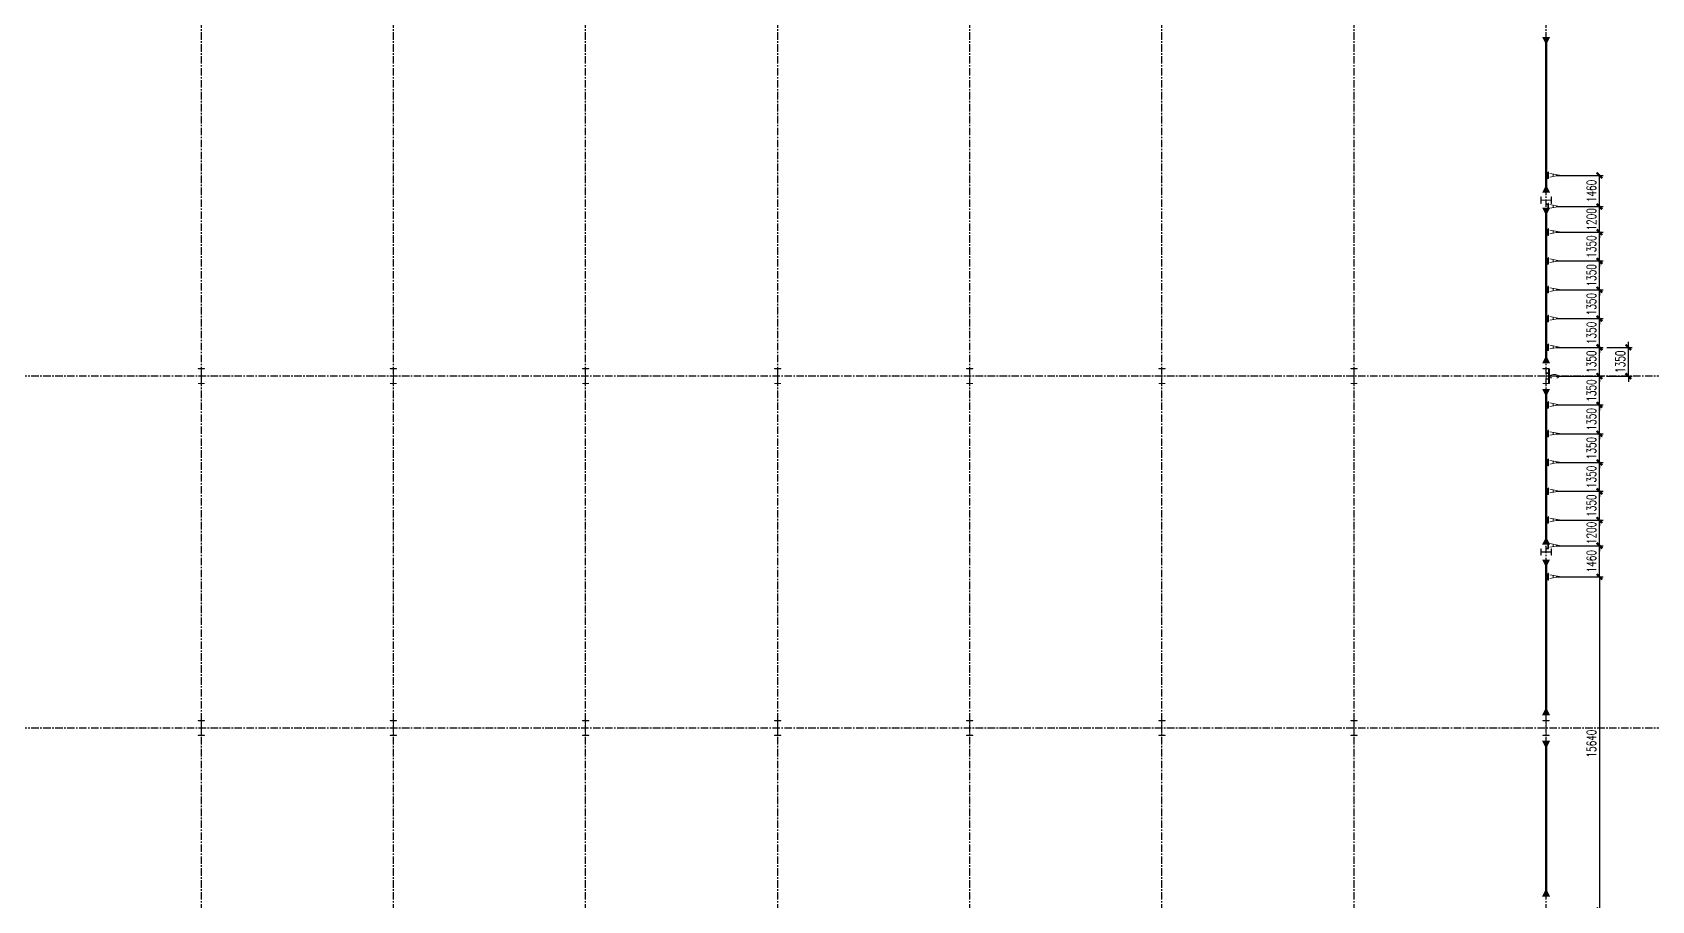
# Model space of a CAD drawing. Extents: x 782294 to 1727252, y -631030 to 17645.
# Drawn here: x 1356794 to 1432652, y -356479 to -315767 of the extents above; entities that cross this region are included whole.
import ezdxf

# ---------------------------------------------------------------- set-up
doc = ezdxf.new("R2010")
doc.units = 0
doc.linetypes.add('__DASH', pattern=[0.35, 0.25, -0.1])
doc.linetypes.add('CENTER', pattern=[2, 1.25, -0.25, 0.25, -0.25])
doc.layers.get('Defpoints').update_dxf_attribs({"color": 210})
for name, color, linetype in [('!ZN1-标注-173', 173, 'Continuous'), ('!ZN3-铝板幕墙-3', 3, 'Continuous'), ('!ZN5-钢材投影-40', 40, 'Continuous'), ('!ZN5-钢材断面-2', 2, 'Continuous'), ('30预埋件', 30, 'Continuous'), ('DIM', 173, 'Continuous'), ('DOTE', 1, 'CENTER')]:
    doc.layers.add(name, color=color, linetype=linetype)
for name, color, linetype, lineweight in [('S-bea', 40, 'Continuous', 0), ('S-col', 2, 'Continuous', 0), ('梁', 4, 'Continuous', 18), ('细线', 11, 'Continuous', 9)]:
    doc.layers.add(name, color=color, linetype=linetype, lineweight=lineweight)
doc.styles.add('DHTEXT-1', font='romans.shx', dxfattribs={"width": 0.7, "bigfont": 'chinese.shx'})
doc.dimstyles.new('ZN175', dxfattribs={"dimscale": 175, "dimtxt": 2.5, "dimasz": 1.5, "dimexe": 1, "dimexo": 2, "dimgap": 0.9, "dimtad": 1, "dimdec": 0, "dimdsep": 46, "dimtxsty": 'DHTEXT-1', "dimblk": 'ARCHTICK', "dimcen": 2.5, "dimclrd": 173, "dimclre": 173, "dimclrt": 7, "dimazin": 2, "dimtfac": 1, "dimtdec": 0, "dimtix": 1, "dimtmove": 2, "dimatfit": 3, "dimfxl": 0, "dimtolj": 1, "dimtzin": 0, "dimarcsym": 0})

# ---------------------------------------------------------------- blocks, each defined once
blk = doc.blocks.new('20250821100646')
at = {"layer": 'DOTE', "ltscale": 280}
for p, q in [((93300, -10067.4), (93300, 92720)), ((102300, -10067.4), (102300, 92720)), ((111300, -10067.4), (111300, 92720)), ((120300, -10067.4), (120300, 92720)), ((129300, -10067.4), (129300, 92720)), ((138300, -10067.4), (138300, 92720)), ((147300, -10067.4), (147300, 92720)), ((156300, -10067.4), (156300, 92720)), ((165204.2, 66000), (-11095.8, 66000)), ((165204.2, 49500), (-11095.8, 49500))]:
    blk.add_line(p, q, dxfattribs=at)
blk = doc.blocks.new('20250902091300')
at = {"layer": '细线', "ltscale": 30}
h = blk.add_hatch(color=8, dxfattribs=at)
h.dxf.hatch_style = 1
h.paths.add_polyline_path([(-131, 109), (-131, 121), (-119, 121)])
h = blk.add_hatch(color=8, dxfattribs=at)
h.dxf.hatch_style = 1
h.paths.add_polyline_path([(-131, 34), (-131, 22), (-119, 22)])
h = blk.add_hatch(color=8, dxfattribs=at)
h.dxf.hatch_style = 1
h.paths.add_polyline_path([(131, 109), (131, 121), (119, 121)])
h = blk.add_hatch(color=8, dxfattribs=at)
h.dxf.hatch_style = 1
h.paths.add_polyline_path([(131, 34), (131, 22), (119, 22)])
at = {"layer": '!ZN5-钢材断面-2'}
for p, q in [((-150, 22), (150, 22)), ((-150, 10), (-150, 22)), ((-150, 10), (150, 10)), ((-131, 121), (-131, 22)), ((-119, 121), (-119, 22)), ((119, 121), (119, 22)), ((131, 121), (131, 22)), ((150, 10), (150, 22))]:
    blk.add_line(p, q, dxfattribs=at)
at = {"ltscale": 30}
for points in [[(-131, 109), (-131, 121), (-119, 121)], [(-131, 34), (-131, 22), (-119, 22)], [(131, 109), (131, 121), (119, 121)], [(131, 34), (131, 22), (119, 22)]]:
    blk.add_lwpolyline(points, close=True, dxfattribs=at)
blk = doc.blocks.new('20250903081440')
at = {"ltscale": 50, "rotation": 180}
blk.add_blockref('20250902091300', (0, 10), dxfattribs=at)
at = {"layer": '30预埋件', "style": 'DHTEXT-1', "text_generation_flag": 6, "width": 0.55}
blk.add_attdef('B', (-105, 65), '', height=450, rotation=180, dxfattribs=at)
blk = doc.blocks.new('20250903112226')
at = {"layer": '!ZN5-钢材投影-40', "ltscale": 0.3}
blk.add_lwpolyline([(-338, 0), (338, 0), (338, -12), (-338, -12)], close=True, dxfattribs=at)
at = {"layer": '!ZN5-钢材断面-2', "linetype": '__DASH', "ltscale": 100}
for points in [[(-144, -12), (-132, -12), (-132, -136), (-144, -136)], [(132, -12), (144, -12), (144, -136), (132, -136)]]:
    blk.add_lwpolyline(points, close=True, dxfattribs=at)
blk = doc.blocks.new('20250903112404')
at = {"ltscale": 500, "rotation": 270}
blk.add_blockref('20250903112226', (0, 0), dxfattribs=at)
at = {"layer": '30预埋件', "style": 'DHTEXT-1', "text_generation_flag": 6, "width": 0.55}
blk.add_attdef('B', (15, 105), '', height=450, rotation=90, dxfattribs=at)
blk = doc.blocks.new('20250903093906')
at = {"ltscale": 1750, "rotation": 270}
for p in [(156415, 75410), (156415, 73950), (156415, 72750), (156415, 71400), (156415, 70050), (156415, 68700), (156415, 67350), (156415, 64650), (156415, 63300), (156415, 61950), (156415, 60600), (156415, 59250), (156415, 58050), (156415, 56590)]:
    blk.add_blockref('20250903081440', p, dxfattribs=at).add_auto_attribs({'B': 'A'})
at = {"ltscale": 500}
blk.add_blockref('20250903112404', (156440, 66000), dxfattribs=at).add_auto_attribs({'B': 'C'})
blk = doc.blocks.new('_ArchTick')
at = {"color": 0, "linetype": 'ByBlock', "const_width": 0.4}
blk.add_lwpolyline([(-0.5, -0.5), (0.5, 0.5)], dxfattribs=at)
blk = doc.blocks.new('*D1548')
at = {"layer": 'Defpoints', "color": 0, "ltscale": 1750, "transparency": 16777216}
for p in [(1427834, -322476), (1430208, -322476), (1427834, -323936)]:
    blk.add_point(p, dxfattribs=at)
at = {"layer": 'DIM', "color": 173, "linetype": 'ByBlock', "lineweight": -2, "ltscale": 1750, "transparency": 16777216}
for p, q in [((1428184, -322476), (1430383, -322476)), ((1430208, -323936), (1430208, -322476)), ((1428184, -323936), (1430383, -323936))]:
    blk.add_line(p, q, dxfattribs=at)
at = {"layer": 'DIM', "color": 173, "lineweight": -2, "ltscale": 1750, "transparency": 16777216, "xscale": 262.5, "yscale": 262.5, "zscale": 262.5}
for p, rotation in [((1430208, -322476), 90), ((1430208, -323936), 270)]:
    blk.add_blockref('_ArchTick', p, dxfattribs=dict(at, rotation=rotation))
at = {"layer": 'DIM', "color": 7, "ltscale": 1750, "transparency": 16777216, "insert": (1429832, -323206), "char_height": 437.5, "attachment_point": 5, "rotation": 90, "style": 'DHTEXT-1'}
blk.add_mtext('\\A1;1460', dxfattribs=at)
blk = doc.blocks.new('*D1549')
at = {"layer": 'Defpoints', "color": 0, "ltscale": 1750, "transparency": 16777216}
for p in [(1427834, -323936), (1430208, -323936), (1427834, -325136)]:
    blk.add_point(p, dxfattribs=at)
at = {"layer": 'DIM', "color": 173, "linetype": 'ByBlock', "lineweight": -2, "ltscale": 1750, "transparency": 16777216}
for p, q in [((1430208, -323936), (1430208, -323673)), ((1428184, -323936), (1430383, -323936)), ((1430208, -325136), (1430208, -323936)), ((1428184, -325136), (1430383, -325136)), ((1430208, -325136), (1430208, -325398))]:
    blk.add_line(p, q, dxfattribs=at)
at = {"layer": 'DIM', "color": 173, "lineweight": -2, "ltscale": 1750, "transparency": 16777216, "xscale": 262.5, "yscale": 262.5, "zscale": 262.5}
for p, rotation in [((1430208, -323936), 270), ((1430208, -325136), 90)]:
    blk.add_blockref('_ArchTick', p, dxfattribs=dict(at, rotation=rotation))
at = {"layer": 'DIM', "color": 7, "ltscale": 1750, "transparency": 16777216, "insert": (1429832, -324536), "char_height": 437.5, "attachment_point": 5, "rotation": 90, "style": 'DHTEXT-1'}
blk.add_mtext('\\A1;1200', dxfattribs=at)
blk = doc.blocks.new('*D1550')
at = {"layer": 'Defpoints', "color": 0, "ltscale": 1750, "transparency": 16777216}
for p in [(1427834, -325136), (1430208, -325136), (1427834, -326486)]:
    blk.add_point(p, dxfattribs=at)
at = {"layer": 'DIM', "color": 173, "linetype": 'ByBlock', "lineweight": -2, "ltscale": 1750, "transparency": 16777216}
for p, q in [((1428184, -325136), (1430383, -325136)), ((1430208, -325136), (1430208, -324873)), ((1430208, -326486), (1430208, -325136)), ((1428184, -326486), (1430383, -326486)), ((1430208, -326486), (1430208, -326748))]:
    blk.add_line(p, q, dxfattribs=at)
at = {"layer": 'DIM', "color": 173, "lineweight": -2, "ltscale": 1750, "transparency": 16777216, "xscale": 262.5, "yscale": 262.5, "zscale": 262.5}
for p, rotation in [((1430208, -325136), 270), ((1430208, -326486), 90)]:
    blk.add_blockref('_ArchTick', p, dxfattribs=dict(at, rotation=rotation))
at = {"layer": 'DIM', "color": 7, "ltscale": 1750, "transparency": 16777216, "insert": (1429832, -325811), "char_height": 437.5, "attachment_point": 5, "rotation": 90, "style": 'DHTEXT-1'}
blk.add_mtext('\\A1;1350', dxfattribs=at)
blk = doc.blocks.new('*D1551')
at = {"layer": 'Defpoints', "color": 0, "ltscale": 1750, "transparency": 16777216}
for p in [(1427834, -326486), (1430208, -326486), (1427834, -327836)]:
    blk.add_point(p, dxfattribs=at)
at = {"layer": 'DIM', "color": 173, "linetype": 'ByBlock', "lineweight": -2, "ltscale": 1750, "transparency": 16777216}
for p, q in [((1428184, -326486), (1430383, -326486)), ((1430208, -326486), (1430208, -326223)), ((1430208, -327836), (1430208, -326486)), ((1428184, -327836), (1430383, -327836)), ((1430208, -327836), (1430208, -328098))]:
    blk.add_line(p, q, dxfattribs=at)
at = {"layer": 'DIM', "color": 173, "lineweight": -2, "ltscale": 1750, "transparency": 16777216, "xscale": 262.5, "yscale": 262.5, "zscale": 262.5}
for p, rotation in [((1430208, -326486), 270), ((1430208, -327836), 90)]:
    blk.add_blockref('_ArchTick', p, dxfattribs=dict(at, rotation=rotation))
at = {"layer": 'DIM', "color": 7, "ltscale": 1750, "transparency": 16777216, "insert": (1429832, -327161), "char_height": 437.5, "attachment_point": 5, "rotation": 90, "style": 'DHTEXT-1'}
blk.add_mtext('\\A1;1350', dxfattribs=at)
blk = doc.blocks.new('*D1552')
at = {"layer": 'Defpoints', "color": 0, "ltscale": 1750, "transparency": 16777216}
for p in [(1427834, -327836), (1430208, -327836), (1427834, -329186)]:
    blk.add_point(p, dxfattribs=at)
at = {"layer": 'DIM', "color": 173, "linetype": 'ByBlock', "lineweight": -2, "ltscale": 1750, "transparency": 16777216}
for p, q in [((1430208, -327836), (1430208, -327573)), ((1428184, -327836), (1430383, -327836)), ((1430208, -329186), (1430208, -327836)), ((1428184, -329186), (1430383, -329186)), ((1430208, -329186), (1430208, -329448))]:
    blk.add_line(p, q, dxfattribs=at)
at = {"layer": 'DIM', "color": 173, "lineweight": -2, "ltscale": 1750, "transparency": 16777216, "xscale": 262.5, "yscale": 262.5, "zscale": 262.5}
for p, rotation in [((1430208, -327836), 270), ((1430208, -329186), 90)]:
    blk.add_blockref('_ArchTick', p, dxfattribs=dict(at, rotation=rotation))
at = {"layer": 'DIM', "color": 7, "ltscale": 1750, "transparency": 16777216, "insert": (1429832, -328511), "char_height": 437.5, "attachment_point": 5, "rotation": 90, "style": 'DHTEXT-1'}
blk.add_mtext('\\A1;1350', dxfattribs=at)
blk = doc.blocks.new('*D1553')
at = {"layer": 'Defpoints', "color": 0, "ltscale": 1750, "transparency": 16777216}
for p in [(1427834, -329186), (1430208, -329186), (1427834, -330536)]:
    blk.add_point(p, dxfattribs=at)
at = {"layer": 'DIM', "color": 173, "linetype": 'ByBlock', "lineweight": -2, "ltscale": 1750, "transparency": 16777216}
for p, q in [((1428184, -329186), (1430383, -329186)), ((1430208, -329186), (1430208, -328923)), ((1430208, -330536), (1430208, -329186)), ((1428184, -330536), (1430383, -330536)), ((1430208, -330536), (1430208, -330798))]:
    blk.add_line(p, q, dxfattribs=at)
at = {"layer": 'DIM', "color": 173, "lineweight": -2, "ltscale": 1750, "transparency": 16777216, "xscale": 262.5, "yscale": 262.5, "zscale": 262.5}
for p, rotation in [((1430208, -329186), 270), ((1430208, -330536), 90)]:
    blk.add_blockref('_ArchTick', p, dxfattribs=dict(at, rotation=rotation))
at = {"layer": 'DIM', "color": 7, "ltscale": 1750, "transparency": 16777216, "insert": (1429832, -329861), "char_height": 437.5, "attachment_point": 5, "rotation": 90, "style": 'DHTEXT-1'}
blk.add_mtext('\\A1;1350', dxfattribs=at)
blk = doc.blocks.new('*D1554')
at = {"layer": 'Defpoints', "color": 0, "ltscale": 1750, "transparency": 16777216}
for p in [(1427834, -330536), (1430208, -330536), (1427834, -331886)]:
    blk.add_point(p, dxfattribs=at)
at = {"layer": 'DIM', "color": 173, "linetype": 'ByBlock', "lineweight": -2, "ltscale": 1750, "transparency": 16777216}
for p, q in [((1428184, -330536), (1430383, -330536)), ((1430208, -330536), (1430208, -330273)), ((1430208, -331886), (1430208, -330536)), ((1428184, -331886), (1430383, -331886)), ((1430208, -331886), (1430208, -332148))]:
    blk.add_line(p, q, dxfattribs=at)
at = {"layer": 'DIM', "color": 173, "lineweight": -2, "ltscale": 1750, "transparency": 16777216, "xscale": 262.5, "yscale": 262.5, "zscale": 262.5}
for p, rotation in [((1430208, -330536), 270), ((1430208, -331886), 90)]:
    blk.add_blockref('_ArchTick', p, dxfattribs=dict(at, rotation=rotation))
at = {"layer": 'DIM', "color": 7, "ltscale": 1750, "transparency": 16777216, "insert": (1429832, -331211), "char_height": 437.5, "attachment_point": 5, "rotation": 90, "style": 'DHTEXT-1'}
blk.add_mtext('\\A1;1350', dxfattribs=at)
blk = doc.blocks.new('*D1555')
at = {"layer": 'Defpoints', "color": 0, "ltscale": 1750, "transparency": 16777216}
for p in [(1427834, -331886), (1430208, -331886), (1427834, -333236)]:
    blk.add_point(p, dxfattribs=at)
at = {"layer": 'DIM', "color": 173, "linetype": 'ByBlock', "lineweight": -2, "ltscale": 1750, "transparency": 16777216}
for p, q in [((1428184, -331886), (1430383, -331886)), ((1430208, -331886), (1430208, -331623)), ((1430208, -333236), (1430208, -331886)), ((1428184, -333236), (1430383, -333236)), ((1430208, -333236), (1430208, -333498))]:
    blk.add_line(p, q, dxfattribs=at)
at = {"layer": 'DIM', "color": 173, "lineweight": -2, "ltscale": 1750, "transparency": 16777216, "xscale": 262.5, "yscale": 262.5, "zscale": 262.5}
for p, rotation in [((1430208, -331886), 270), ((1430208, -333236), 90)]:
    blk.add_blockref('_ArchTick', p, dxfattribs=dict(at, rotation=rotation))
at = {"layer": 'DIM', "color": 7, "ltscale": 1750, "transparency": 16777216, "insert": (1429832, -332561), "char_height": 437.5, "attachment_point": 5, "rotation": 90, "style": 'DHTEXT-1'}
blk.add_mtext('\\A1;1350', dxfattribs=at)
blk = doc.blocks.new('*D1566')
at = {"layer": 'Defpoints', "color": 0, "ltscale": 1750, "transparency": 16777216}
for p in [(1427834, -333236), (1430208, -333236), (1427834, -334586)]:
    blk.add_point(p, dxfattribs=at)
at = {"layer": 'DIM', "color": 173, "linetype": 'ByBlock', "lineweight": -2, "ltscale": 1750, "transparency": 16777216}
for p, q in [((1430208, -333236), (1430208, -332973)), ((1428184, -333236), (1430383, -333236)), ((1430208, -334586), (1430208, -333236)), ((1428184, -334586), (1430383, -334586)), ((1430208, -334586), (1430208, -334848))]:
    blk.add_line(p, q, dxfattribs=at)
at = {"layer": 'DIM', "color": 173, "lineweight": -2, "ltscale": 1750, "transparency": 16777216, "xscale": 262.5, "yscale": 262.5, "zscale": 262.5}
for p, rotation in [((1430208, -333236), 270), ((1430208, -334586), 90)]:
    blk.add_blockref('_ArchTick', p, dxfattribs=dict(at, rotation=rotation))
at = {"layer": 'DIM', "color": 7, "ltscale": 1750, "transparency": 16777216, "insert": (1429832, -333911), "char_height": 437.5, "attachment_point": 5, "rotation": 90, "style": 'DHTEXT-1'}
blk.add_mtext('\\A1;1350', dxfattribs=at)
blk = doc.blocks.new('*D1567')
at = {"layer": 'Defpoints', "color": 0, "ltscale": 1750, "transparency": 16777216}
for p in [(1427834, -334586), (1430208, -334586), (1427834, -335936)]:
    blk.add_point(p, dxfattribs=at)
at = {"layer": 'DIM', "color": 173, "linetype": 'ByBlock', "lineweight": -2, "ltscale": 1750, "transparency": 16777216}
for p, q in [((1430208, -334586), (1430208, -334323)), ((1428184, -334586), (1430383, -334586)), ((1430208, -335936), (1430208, -334586)), ((1428184, -335936), (1430383, -335936)), ((1430208, -335936), (1430208, -336198))]:
    blk.add_line(p, q, dxfattribs=at)
at = {"layer": 'DIM', "color": 173, "lineweight": -2, "ltscale": 1750, "transparency": 16777216, "xscale": 262.5, "yscale": 262.5, "zscale": 262.5}
for p, rotation in [((1430208, -334586), 270), ((1430208, -335936), 90)]:
    blk.add_blockref('_ArchTick', p, dxfattribs=dict(at, rotation=rotation))
at = {"layer": 'DIM', "color": 7, "ltscale": 1750, "transparency": 16777216, "insert": (1429832, -335261), "char_height": 437.5, "attachment_point": 5, "rotation": 90, "style": 'DHTEXT-1'}
blk.add_mtext('\\A1;1350', dxfattribs=at)
blk = doc.blocks.new('*D1568')
at = {"layer": 'Defpoints', "color": 0, "ltscale": 1750, "transparency": 16777216}
for p in [(1427834, -335936), (1430208, -335936), (1427834, -337286)]:
    blk.add_point(p, dxfattribs=at)
at = {"layer": 'DIM', "color": 173, "linetype": 'ByBlock', "lineweight": -2, "ltscale": 1750, "transparency": 16777216}
for p, q in [((1428184, -335936), (1430383, -335936)), ((1430208, -335936), (1430208, -335673)), ((1430208, -337286), (1430208, -335936)), ((1428184, -337286), (1430383, -337286)), ((1430208, -337286), (1430208, -337548))]:
    blk.add_line(p, q, dxfattribs=at)
at = {"layer": 'DIM', "color": 173, "lineweight": -2, "ltscale": 1750, "transparency": 16777216, "xscale": 262.5, "yscale": 262.5, "zscale": 262.5}
for p, rotation in [((1430208, -335936), 270), ((1430208, -337286), 90)]:
    blk.add_blockref('_ArchTick', p, dxfattribs=dict(at, rotation=rotation))
at = {"layer": 'DIM', "color": 7, "ltscale": 1750, "transparency": 16777216, "insert": (1429832, -336611), "char_height": 437.5, "attachment_point": 5, "rotation": 90, "style": 'DHTEXT-1'}
blk.add_mtext('\\A1;1350', dxfattribs=at)
blk = doc.blocks.new('*D1569')
at = {"layer": 'Defpoints', "color": 0, "ltscale": 1750, "transparency": 16777216}
for p in [(1427834, -337286), (1430208, -337286), (1427834, -338636)]:
    blk.add_point(p, dxfattribs=at)
at = {"layer": 'DIM', "color": 173, "linetype": 'ByBlock', "lineweight": -2, "ltscale": 1750, "transparency": 16777216}
for p, q in [((1428184, -337286), (1430383, -337286)), ((1430208, -337286), (1430208, -337023)), ((1430208, -338636), (1430208, -337286)), ((1428184, -338636), (1430383, -338636)), ((1430208, -338636), (1430208, -338898))]:
    blk.add_line(p, q, dxfattribs=at)
at = {"layer": 'DIM', "color": 173, "lineweight": -2, "ltscale": 1750, "transparency": 16777216, "xscale": 262.5, "yscale": 262.5, "zscale": 262.5}
for p, rotation in [((1430208, -337286), 270), ((1430208, -338636), 90)]:
    blk.add_blockref('_ArchTick', p, dxfattribs=dict(at, rotation=rotation))
at = {"layer": 'DIM', "color": 7, "ltscale": 1750, "transparency": 16777216, "insert": (1429832, -337961), "char_height": 437.5, "attachment_point": 5, "rotation": 90, "style": 'DHTEXT-1'}
blk.add_mtext('\\A1;1350', dxfattribs=at)
blk = doc.blocks.new('*D1570')
at = {"layer": 'Defpoints', "color": 0, "ltscale": 1750, "transparency": 16777216}
for p in [(1427834, -338636), (1430208, -338636), (1427834, -339836)]:
    blk.add_point(p, dxfattribs=at)
at = {"layer": 'DIM', "color": 173, "linetype": 'ByBlock', "lineweight": -2, "ltscale": 1750, "transparency": 16777216}
for p, q in [((1428184, -338636), (1430383, -338636)), ((1430208, -338636), (1430208, -338373)), ((1430208, -339836), (1430208, -338636)), ((1428184, -339836), (1430383, -339836)), ((1430208, -339836), (1430208, -340098))]:
    blk.add_line(p, q, dxfattribs=at)
at = {"layer": 'DIM', "color": 173, "lineweight": -2, "ltscale": 1750, "transparency": 16777216, "xscale": 262.5, "yscale": 262.5, "zscale": 262.5}
for p, rotation in [((1430208, -338636), 270), ((1430208, -339836), 90)]:
    blk.add_blockref('_ArchTick', p, dxfattribs=dict(at, rotation=rotation))
at = {"layer": 'DIM', "color": 7, "ltscale": 1750, "transparency": 16777216, "insert": (1429832, -339236), "char_height": 437.5, "attachment_point": 5, "rotation": 90, "style": 'DHTEXT-1'}
blk.add_mtext('\\A1;1200', dxfattribs=at)
blk = doc.blocks.new('*D1571')
at = {"layer": 'Defpoints', "color": 0, "ltscale": 1750, "transparency": 16777216}
for p in [(1427834, -339836), (1430208, -339836), (1427834, -341296)]:
    blk.add_point(p, dxfattribs=at)
at = {"layer": 'DIM', "color": 173, "linetype": 'ByBlock', "lineweight": -2, "ltscale": 1750, "transparency": 16777216}
for p, q in [((1428184, -339836), (1430383, -339836)), ((1430208, -341296), (1430208, -339836)), ((1428184, -341296), (1430383, -341296))]:
    blk.add_line(p, q, dxfattribs=at)
at = {"layer": 'DIM', "color": 173, "lineweight": -2, "ltscale": 1750, "transparency": 16777216, "xscale": 262.5, "yscale": 262.5, "zscale": 262.5}
for p, rotation in [((1430208, -339836), 90), ((1430208, -341296), 270)]:
    blk.add_blockref('_ArchTick', p, dxfattribs=dict(at, rotation=rotation))
at = {"layer": 'DIM', "color": 7, "ltscale": 1750, "transparency": 16777216, "insert": (1429832, -340566), "char_height": 437.5, "attachment_point": 5, "rotation": 90, "style": 'DHTEXT-1'}
blk.add_mtext('\\A1;1460', dxfattribs=at)
blk = doc.blocks.new('*D1580')
at = {"layer": 'Defpoints', "color": 0, "ltscale": 1750, "transparency": 16777216}
for p in [(1427834, -341296), (1427834, -356936), (1430208, -356936)]:
    blk.add_point(p, dxfattribs=at)
at = {"layer": 'DIM', "color": 173, "linetype": 'ByBlock', "lineweight": -2, "ltscale": 1750, "transparency": 16777216}
for p, q in [((1428184, -341296), (1430383, -341296)), ((1430208, -341296), (1430208, -356936)), ((1428184, -356936), (1430383, -356936))]:
    blk.add_line(p, q, dxfattribs=at)
at = {"layer": 'DIM', "color": 173, "lineweight": -2, "ltscale": 1750, "transparency": 16777216, "xscale": 262.5, "yscale": 262.5, "zscale": 262.5}
for p, rotation in [((1430208, -341296), 90), ((1430208, -356936), 270)]:
    blk.add_blockref('_ArchTick', p, dxfattribs=dict(at, rotation=rotation))
at = {"layer": 'DIM', "color": 7, "ltscale": 1750, "transparency": 16777216, "insert": (1429832, -349116), "char_height": 437.5, "attachment_point": 5, "rotation": 90, "style": 'DHTEXT-1'}
blk.add_mtext('\\A1;15640', dxfattribs=at)
blk = doc.blocks.new('*D1581')
at = {"layer": '!ZN1-标注-173', "color": 173, "linetype": 'ByBlock', "lineweight": -2, "ltscale": 1750, "transparency": 16777216}
for p, q in [((1430558, -330536), (1431738, -330536)), ((1431563, -330536), (1431563, -330273)), ((1431563, -331886), (1431563, -330536)), ((1430558, -331886), (1431738, -331886)), ((1431563, -331886), (1431563, -332148))]:
    blk.add_line(p, q, dxfattribs=at)
at = {"layer": 'Defpoints', "color": 0, "ltscale": 1750, "transparency": 16777216}
for p in [(1430208, -330536), (1431563, -330536), (1430208, -331886)]:
    blk.add_point(p, dxfattribs=at)
at = {"layer": '!ZN1-标注-173', "color": 173, "lineweight": -2, "ltscale": 1750, "transparency": 16777216, "xscale": 262.5, "yscale": 262.5, "zscale": 262.5}
for p, rotation in [((1431563, -330536), 270), ((1431563, -331886), 90)]:
    blk.add_blockref('_ArchTick', p, dxfattribs=dict(at, rotation=rotation))
at = {"layer": '!ZN1-标注-173', "color": 7, "ltscale": 1750, "transparency": 16777216, "insert": (1431186, -331211), "char_height": 437.5, "attachment_point": 5, "rotation": 90, "style": 'DHTEXT-1'}
blk.add_mtext('\\A1;1350', dxfattribs=at)
blk = doc.blocks.new('A$C4872ac65')
at = {"layer": 'S-bea'}
for points in [[(156300, 81900, 375, 0, 0), (156300, 81525, 375, 0, 0)], [(156300, 74600, 375, 0, 0), (156300, 74975, 375, 0, 0)], [(156300, 73900, 375, 0, 0), (156300, 73525, 375, 0, 0)], [(156300, 66600, 375, 0, 0), (156300, 66975, 375, 0, 0)], [(156300, 65400, 375, 0, 0), (156300, 65025, 375, 0, 0)], [(156300, 58100, 375, 0, 0), (156300, 58475, 375, 0, 0)], [(156300, 57400, 375, 0, 0), (156300, 57025, 375, 0, 0)], [(156300, 50100, 375, 0, 0), (156300, 50475, 375, 0, 0)], [(156300, 48900, 375, 0, 0), (156300, 48525, 375, 0, 0)], [(156300, 41600, 375, 0, 0), (156300, 41975, 375, 0, 0)]]:
    blk.add_lwpolyline(points, format="xyseb", dxfattribs=at)
at = {"layer": 'S-col'}
for points in [[(156550, 74100), (156550, 74400), (156538, 74400), (156538, 74254), (156062, 74254), (156062, 74400), (156050, 74400), (156050, 74100), (156062, 74100), (156062, 74246), (156538, 74246), (156538, 74100)], [(93150, 66350), (93450, 66350), (93450, 66338), (93304, 66338), (93304, 65662), (93450, 65662), (93450, 65650), (93150, 65650), (93150, 65662), (93296, 65662), (93296, 66338), (93150, 66338)], [(102150, 66350), (102450, 66350), (102450, 66338), (102304, 66338), (102304, 65662), (102450, 65662), (102450, 65650), (102150, 65650), (102150, 65662), (102296, 65662), (102296, 66338), (102150, 66338)], [(111150, 66350), (111450, 66350), (111450, 66338), (111304, 66338), (111304, 65662), (111450, 65662), (111450, 65650), (111150, 65650), (111150, 65662), (111296, 65662), (111296, 66338), (111150, 66338)], [(120150, 66350), (120450, 66350), (120450, 66338), (120304, 66338), (120304, 65662), (120450, 65662), (120450, 65650), (120150, 65650), (120150, 65662), (120296, 65662), (120296, 66338), (120150, 66338)], [(129150, 66350), (129450, 66350), (129450, 66338), (129304, 66338), (129304, 65662), (129450, 65662), (129450, 65650), (129150, 65650), (129150, 65662), (129296, 65662), (129296, 66338), (129150, 66338)], [(138150, 66350), (138450, 66350), (138450, 66338), (138304, 66338), (138304, 65662), (138450, 65662), (138450, 65650), (138150, 65650), (138150, 65662), (138296, 65662), (138296, 66338), (138150, 66338)], [(147150, 66350), (147450, 66350), (147450, 66338), (147304, 66338), (147304, 65662), (147450, 65662), (147450, 65650), (147150, 65650), (147150, 65662), (147296, 65662), (147296, 66338), (147150, 66338)], [(156150, 66350), (156450, 66350), (156450, 66338), (156304, 66338), (156304, 65662), (156450, 65662), (156450, 65650), (156150, 65650), (156150, 65662), (156296, 65662), (156296, 66338), (156150, 66338)], [(156550, 57600), (156550, 57900), (156538, 57900), (156538, 57754), (156062, 57754), (156062, 57900), (156050, 57900), (156050, 57600), (156062, 57600), (156062, 57746), (156538, 57746), (156538, 57600)], [(93150, 49850), (93450, 49850), (93450, 49838), (93304, 49838), (93304, 49162), (93450, 49162), (93450, 49150), (93150, 49150), (93150, 49162), (93296, 49162), (93296, 49838), (93150, 49838)], [(102150, 49850), (102450, 49850), (102450, 49838), (102304, 49838), (102304, 49162), (102450, 49162), (102450, 49150), (102150, 49150), (102150, 49162), (102296, 49162), (102296, 49838), (102150, 49838)], [(111150, 49850), (111450, 49850), (111450, 49838), (111304, 49838), (111304, 49162), (111450, 49162), (111450, 49150), (111150, 49150), (111150, 49162), (111296, 49162), (111296, 49838), (111150, 49838)], [(120150, 49850), (120450, 49850), (120450, 49838), (120304, 49838), (120304, 49162), (120450, 49162), (120450, 49150), (120150, 49150), (120150, 49162), (120296, 49162), (120296, 49838), (120150, 49838)], [(129150, 49850), (129450, 49850), (129450, 49838), (129304, 49838), (129304, 49162), (129450, 49162), (129450, 49150), (129150, 49150), (129150, 49162), (129296, 49162), (129296, 49838), (129150, 49838)], [(138150, 49850), (138450, 49850), (138450, 49838), (138304, 49838), (138304, 49162), (138450, 49162), (138450, 49150), (138150, 49150), (138150, 49162), (138296, 49162), (138296, 49838), (138150, 49838)], [(147150, 49850), (147450, 49850), (147450, 49838), (147304, 49838), (147304, 49162), (147450, 49162), (147450, 49150), (147150, 49150), (147150, 49162), (147296, 49162), (147296, 49838), (147150, 49838)], [(156150, 49850), (156450, 49850), (156450, 49838), (156304, 49838), (156304, 49162), (156450, 49162), (156450, 49150), (156150, 49150), (156150, 49162), (156296, 49162), (156296, 49838), (156150, 49838)]]:
    blk.add_lwpolyline(points, close=True, dxfattribs=at)
at = {"layer": '梁', "linetype": 'Continuous', "const_width": 100}
for points in [[(156300, 81900), (156300, 74600)], [(156300, 73900), (156300, 66600)], [(156300, 65400), (156300, 58100)], [(156300, 57400), (156300, 50100)], [(156300, 48900), (156300, 41600)]]:
    blk.add_lwpolyline(points, dxfattribs=at)

msp = doc.modelspace()

# ---------------------------------------------------------------- block references
at = {"layer": '!ZN3-铝板幕墙-3', "ltscale": 1750}
msp.add_blockref('A$C4872ac65', (1271409, -397885.7), dxfattribs=at)
at = {"ltscale": 500}
msp.add_blockref('20250903093906', (1271409, -397885.7), dxfattribs=at)
at = {"layer": 'DIM', "ltscale": 1500}
msp.add_blockref('20250821100646', (1271409, -397885.7), dxfattribs=at)

# ---------------------------------------------------------------- dimensions: what is measured, and where the dimension line sits
at = {"layer": '!ZN1-标注-173', "ltscale": 1750}
dim = msp.add_linear_dim(base=(1431562.6, -330535.8), p1=(1430208.4, -331885.7), p2=(1430208.4, -330535.8), angle=90, dimstyle='ZN175', dxfattribs=at)
dim.commit()
dim.dimension.update_dxf_attribs({"geometry": '*D1581', "text_midpoint": (1431186.3, -331210.8)})
at = {"layer": 'DIM', "ltscale": 1750}
for base, p1, p2, picture, middle in [((1430208.4, -322475.8), (1427833.5, -323935.8), (1427833.5, -322475.8), '*D1548', (1429832.2, -323205.8)), ((1430208.4, -323935.8), (1427833.5, -325135.8), (1427833.5, -323935.8), '*D1549', (1429832.2, -324535.8)), ((1430208.4, -325135.8), (1427833.5, -326485.8), (1427833.5, -325135.8), '*D1550', (1429832.2, -325810.8)), ((1430208.4, -326485.8), (1427833.5, -327835.8), (1427833.5, -326485.8), '*D1551', (1429832.2, -327160.8)), ((1430208.4, -327835.8), (1427833.5, -329185.8), (1427833.5, -327835.8), '*D1552', (1429832.2, -328510.8)), ((1430208.4, -329185.8), (1427833.5, -330535.8), (1427833.5, -329185.8), '*D1553', (1429832.2, -329860.8)), ((1430208.4, -330535.8), (1427833.5, -331885.7), (1427833.5, -330535.8), '*D1554', (1429832.2, -331210.8)), ((1430208.4, -331885.7), (1427833.5, -333235.8), (1427833.5, -331885.7), '*D1555', (1429832.2, -332560.8)), ((1430208.4, -333235.8), (1427833.5, -334585.8), (1427833.5, -333235.8), '*D1566', (1429832.2, -333910.8)), ((1430208.4, -334585.8), (1427833.5, -335935.8), (1427833.5, -334585.8), '*D1567', (1429832.2, -335260.8)), ((1430208.4, -335935.8), (1427833.5, -337285.8), (1427833.5, -335935.8), '*D1568', (1429832.2, -336610.8)), ((1430208.4, -337285.8), (1427833.5, -338635.8), (1427833.5, -337285.8), '*D1569', (1429832.2, -337960.8)), ((1430208.4, -338635.8), (1427833.5, -339835.8), (1427833.5, -338635.8), '*D1570', (1429832.2, -339235.8)), ((1430208.4, -339835.8), (1427833.5, -341295.7), (1427833.5, -339835.8), '*D1571', (1429832.2, -340565.8)), ((1430208.4, -356935.7), (1427833.5, -341295.7), (1427833.5, -356935.7), '*D1580', (1429832.2, -349115.7))]:
    dim = msp.add_linear_dim(base=base, p1=p1, p2=p2, angle=90, dimstyle='ZN175', dxfattribs=at)
    dim.commit()
    dim.dimension.update_dxf_attribs({"geometry": picture, "text_midpoint": middle})

doc.saveas('drawing.dxf')
